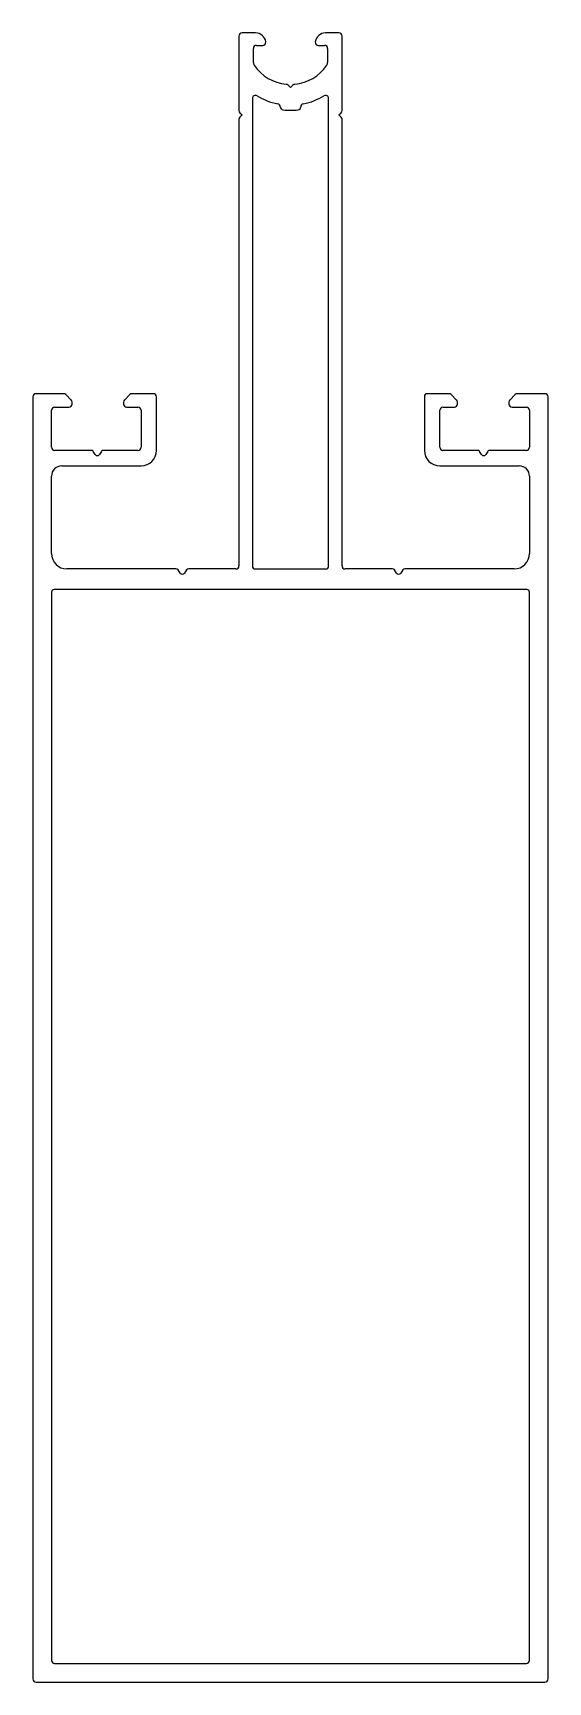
# Model space of a CAD drawing. Extents: x 803 to 853, y 493 to 653.
import ezdxf

# ---------------------------------------------------------------- set-up
doc = ezdxf.new("R2010")
doc.units = 0
doc.layers.get('0').update_dxf_attribs({"linetype": 'CONTINUOUS'})

msp = doc.modelspace()

# ---------------------------------------------------------------- linework, layer by layer
at = {"color": 0}
for p, q in [((822.53, 652.26), (822.53, 645.04)), ((824.14, 652.56), (822.83, 652.56)), ((824.23, 651.36), (824.83, 651.36)), ((830.23, 651.36), (830.83, 651.36)), ((832.23, 652.56), (830.92, 652.56)), ((832.53, 645.04), (832.53, 652.26)), ((823.93, 649.71), (823.93, 651.06)), ((831.13, 651.06), (831.13, 649.71)), ((827.53, 647.26), (827.3, 647.5)), ((827.76, 647.5), (827.53, 647.26)), ((822.62, 644.82), (822.83, 644.61)), ((823.83, 646.21), (823.83, 600.86)), ((831.23, 600.86), (831.23, 646.21)), ((832.23, 644.61), (832.44, 644.82)), ((822.53, 644.19), (822.53, 600.86)), ((822.83, 644.61), (822.62, 644.4)), ((832.44, 644.4), (832.23, 644.61)), ((832.53, 600.86), (832.53, 644.19)), ((802.53, 617.26), (802.53, 492.86)), ((805.5, 617.56), (802.83, 617.56)), ((804.63, 616.26), (806.02, 616.26)), ((806.24, 616.95), (805.71, 617.47)), ((806.32, 616.56), (806.32, 616.74)), ((811.32, 616.74), (811.32, 616.56)), ((811.93, 617.47), (811.41, 616.95)), ((811.62, 616.26), (812.72, 616.26)), ((814.22, 617.56), (812.14, 617.56)), ((814.52, 612.06), (814.52, 617.26)), ((840.53, 617.26), (840.53, 612.06)), ((842.92, 617.56), (840.84, 617.56)), ((842.34, 616.26), (843.44, 616.26)), ((843.65, 616.95), (843.13, 617.47)), ((843.74, 616.56), (843.74, 616.74)), ((848.74, 616.74), (848.74, 616.56)), ((849.35, 617.47), (848.82, 616.95)), ((849.04, 616.26), (850.43, 616.26)), ((852.23, 617.56), (849.56, 617.56)), ((852.53, 492.86), (852.53, 617.26)), ((804.33, 612.36), (804.33, 615.96)), ((813.02, 615.96), (813.02, 612.36)), ((842.03, 612.36), (842.03, 615.96)), ((850.73, 615.96), (850.73, 612.36)), ((808.15, 612.06), (804.63, 612.06)), ((808.56, 611.65), (808.36, 611.97)), ((809.19, 611.97), (808.99, 611.65)), ((812.72, 612.06), (809.4, 612.06)), ((845.66, 612.06), (842.33, 612.06)), ((846.07, 611.65), (845.87, 611.97)), ((846.69, 611.97), (846.49, 611.65)), ((850.43, 612.06), (846.91, 612.06)), ((805.33, 610.56), (813.02, 610.56)), ((842.03, 610.56), (849.73, 610.56)), ((804.33, 602.06), (804.33, 609.56)), ((850.73, 609.56), (850.73, 602.06)), ((816.41, 600.56), (805.83, 600.56)), ((816.82, 600.15), (816.62, 600.47)), ((817.44, 600.47), (817.24, 600.15)), ((822.23, 600.56), (817.65, 600.56)), ((824.13, 600.56), (830.93, 600.56)), ((837.41, 600.56), (832.83, 600.56)), ((837.82, 600.15), (837.62, 600.47)), ((838.44, 600.47), (838.24, 600.15)), ((849.23, 600.56), (838.65, 600.56)), ((850.48, 598.56), (804.58, 598.56)), ((804.33, 598.31), (804.33, 494.66)), ((850.73, 494.66), (850.73, 598.31)), ((804.63, 494.36), (850.43, 494.36)), ((802.83, 492.56), (852.23, 492.56))]:
    msp.add_line(p, q, dxfattribs=at)
for centre, radius, start, end in [((822.83, 652.26), 0.3, 90, 180), ((824.23, 651.06), 0.3, 90, 180), ((824.14, 651.56), 1, 8.2132, 90), ((824.83, 651.66), 0.301, 270.2729, 7.9403), ((830.92, 651.56), 1, 90, 171.7868), ((830.23, 651.66), 0.298, 171.3723, 270.4145), ((830.83, 651.06), 0.3, 0, 90), ((832.23, 652.26), 0.3, 0, 90), ((824.43, 649.71), 0.5, 180, 214.0164), ((830.63, 649.71), 0.5, 325.9836, 360), ((827.53, 651.8), 4.24, 214.0164, 264.3591), ((827.53, 651.8), 4.24, 275.6409, 325.9836), ((824.13, 646.21), 0.3, 58.676, 180), ((827.53, 651.8), 6.24, 238.676, 258.5346), ((827.08, 647.28), 0.3, 45, 84.3591), ((827.98, 647.28), 0.3, 95.6409, 135), ((827.53, 651.8), 6.24, 281.4654, 301.324), ((830.93, 646.21), 0.3, 0, 121.324), ((822.83, 645.04), 0.3, 180, 225), ((826.23, 645.39), 0.3, 0.731, 78.5346), ((826.83, 645.4), 0.3, 180.731, 263.7594), ((827.53, 651.8), 6.74, 263.7594, 276.2406), ((828.23, 645.4), 0.3, 276.2406, 359.269), ((828.83, 645.39), 0.3, 101.4654, 179.269), ((832.23, 645.04), 0.3, 315, 0), ((822.83, 644.19), 0.3, 135, 180), ((832.23, 644.19), 0.3, 0, 45), ((802.83, 617.26), 0.3, 90, 180), ((804.63, 615.96), 0.3, 90, 180), ((805.5, 617.26), 0.3, 45, 90), ((806.02, 616.56), 0.3, 270, 360), ((806.02, 616.74), 0.3, 360, 45), ((811.62, 616.74), 0.3, 135, 180), ((811.62, 616.56), 0.3, 180, 270.0983), ((812.14, 617.26), 0.3, 90.0596, 135), ((812.72, 615.96), 0.3, 0, 90.0983), ((814.22, 617.26), 0.3, 0, 90.0596), ((840.83, 617.26), 0.3, 89.9404, 180), ((842.33, 615.96), 0.3, 89.9017, 180), ((842.91, 617.26), 0.3, 45, 89.9404), ((843.44, 616.56), 0.3, 269.9017, 360), ((843.44, 616.74), 0.3, 360, 45), ((849.04, 616.74), 0.3, 135, 180), ((849.04, 616.56), 0.3, 180, 270), ((849.56, 617.26), 0.3, 90, 135), ((850.43, 615.96), 0.3, 0, 90), ((852.23, 617.26), 0.3, 0, 90), ((804.63, 612.36), 0.3, 180, 270), ((808.15, 611.76), 0.3, 45, 90), ((808.78, 611.86), 0.3, 225, 315), ((809.4, 611.76), 0.3, 90, 135), ((812.72, 612.36), 0.3, 270, 0), ((813.02, 612.06), 1.5, 270, 0), ((842.03, 612.06), 1.5, 180, 270), ((842.33, 612.36), 0.3, 180, 270), ((845.66, 611.76), 0.3, 45, 90), ((846.28, 611.86), 0.3, 225, 315), ((846.91, 611.76), 0.3, 90, 135), ((850.43, 612.36), 0.3, 270, 0), ((805.33, 609.56), 1, 90, 180), ((849.73, 609.56), 1, 0, 90), ((805.83, 602.06), 1.5, 180, 270), ((849.23, 602.06), 1.5, 270, 0), ((816.41, 600.26), 0.3, 45, 90), ((817.03, 600.36), 0.3, 225, 315), ((817.65, 600.26), 0.3, 90, 135), ((822.23, 600.86), 0.3, 270, 360), ((824.13, 600.86), 0.3, 180, 270), ((830.93, 600.86), 0.3, 270, 0), ((832.83, 600.86), 0.3, 180, 270), ((837.41, 600.26), 0.3, 45, 90), ((838.03, 600.36), 0.3, 225, 315), ((838.65, 600.26), 0.3, 90, 135), ((804.58, 598.31), 0.25, 90, 180), ((850.48, 598.31), 0.25, 0, 90), ((804.63, 494.66), 0.3, 180, 270), ((850.43, 494.66), 0.3, 270, 360), ((802.83, 492.86), 0.3, 180, 270), ((852.23, 492.86), 0.3, 270, 0)]:
    msp.add_arc(centre, radius, start, end, dxfattribs=at)

doc.saveas('drawing.dxf')
